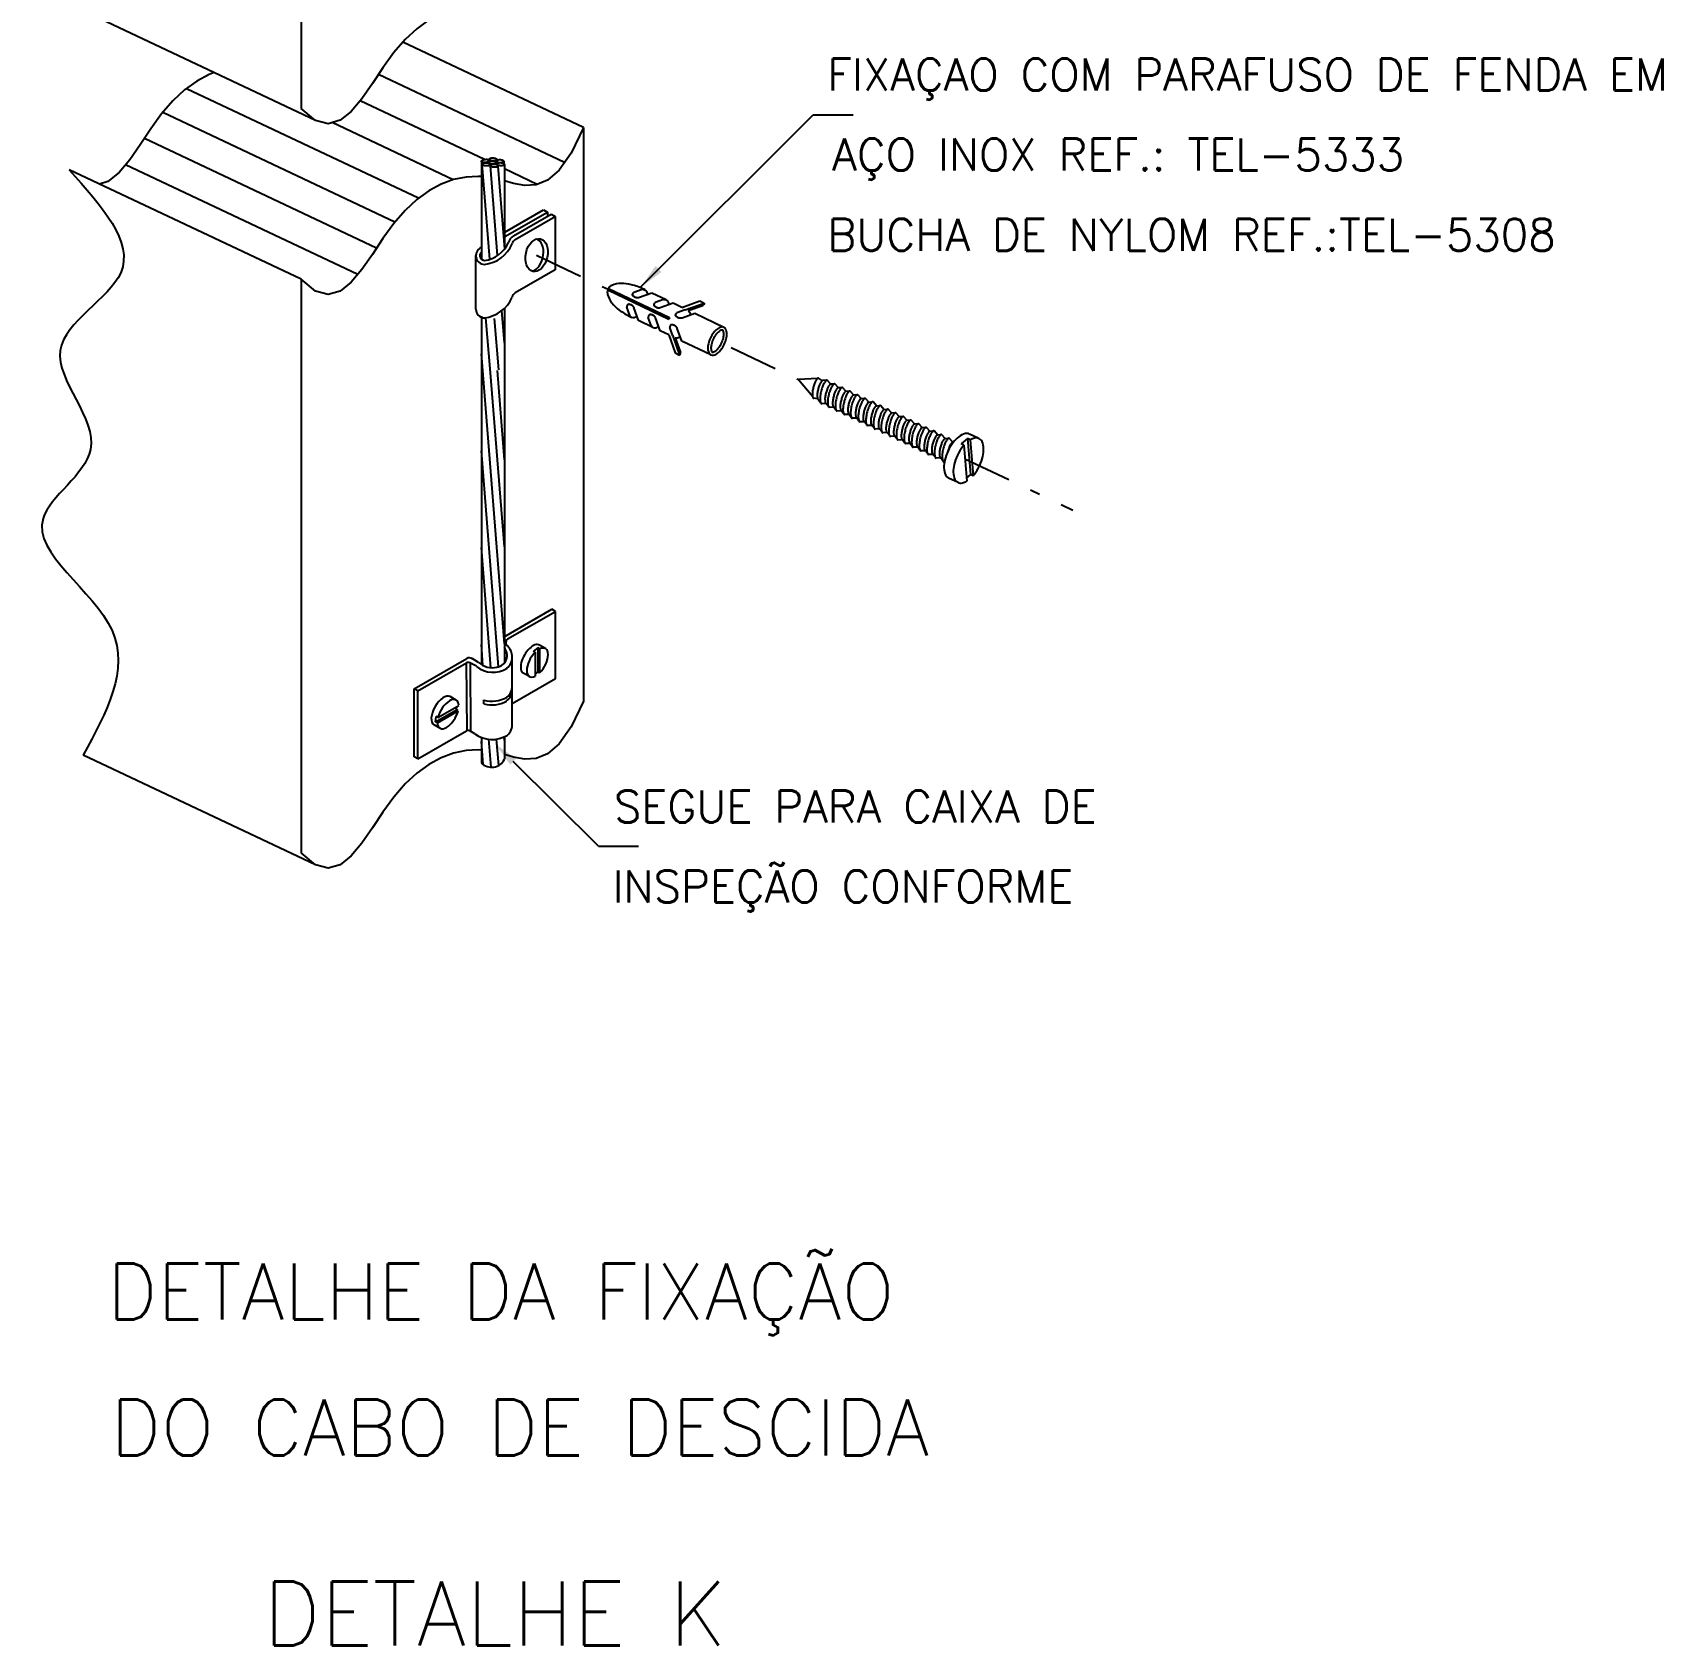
# Paper-space layout 'Layout4' of a CAD drawing. Header units: millimetres. Extents: x 16 to 267, y 19 to 196.
# Drawn here: x 191.63 to 208.44, y 100.01 to 116.65 of the extents above; entities that cross this region are included whole.
import ezdxf
from ezdxf.enums import TextEntityAlignment as Align

# ---------------------------------------------------------------- set-up
doc = ezdxf.new("R2010")
doc.units = ezdxf.units.MM
doc.linetypes.add('DASHDOT', pattern=[1, 0.5, -0.25, 0, -0.25])
for name, color, linetype in [('C01', 1, 'Continuous'), ('C02', 42, 'Continuous'), ('C03', 7, 'Continuous'), ('C04', 5, 'Continuous'), ('C05', 4, 'Continuous')]:
    doc.layers.add(name, color=color, linetype=linetype)
doc.styles.add('100CL', font='romans.shx', dxfattribs={"height": 25})
doc.styles.add('140CL', font='romans.shx', dxfattribs={"height": 100})
doc.styles.add('80CL', font='romans.shx', dxfattribs={"height": 2})

psp = doc.layouts.new('Layout4')

# ---------------------------------------------------------------- linework, layer by layer
at = {"layer": 'C01'}
for p, q in [((197.119, 115.306), (195.199, 116.213)), ((195.612, 114.937), (193.218, 116.067)), ((195.369, 114.692), (192.975, 115.822)), ((196.291, 115.337), (195.01, 115.941)), ((195.97, 115.128), (194.723, 115.717)), ((195.179, 114.421), (192.785, 115.552)), ((196.332, 115.309), (196.332, 115.3)), ((196.34, 115.34), (196.34, 115.331)), ((196.34, 115.32), (196.34, 115.318)), ((196.34, 115.299), (196.34, 115.297)), ((196.408, 115.321), (196.408, 115.314)), ((196.415, 115.306), (196.415, 115.286)), ((196.491, 115.318), (196.491, 115.296)), ((194.987, 114.152), (192.592, 115.282)), ((196.348, 114.308), (196.27, 115.29)), ((196.352, 115.286), (196.352, 115.275)), ((196.427, 114.345), (196.353, 115.272)), ((196.502, 114.416), (196.434, 115.267)), ((196.837, 115.079), (196.499, 115.239)), ((196.501, 114.586), (196.902, 114.818)), ((196.501, 114.541), (196.942, 114.795)), ((196.902, 114.818), (196.942, 114.795)), ((196.942, 114.795), (196.942, 114.749)), ((196.593, 114.548), (196.981, 114.772)), ((196.609, 114.511), (197.021, 114.749)), ((196.981, 114.772), (197.021, 114.749)), ((196.353, 113.135), (196.308, 113.705)), ((196.439, 113.166), (196.397, 113.698)), ((196.499, 113.446), (196.472, 113.779)), ((196.498, 110.342), (196.26, 113.332)), ((196.499, 111.341), (196.355, 113.136)), ((196.499, 112.238), (196.425, 113.161)), ((196.438, 110.103), (196.26, 112.333)), ((196.359, 110.095), (196.26, 111.333)), ((196.277, 110.117), (196.26, 110.333)), ((196.843, 110.298), (196.797, 110.265)), ((196.815, 110.254), (196.797, 110.265)), ((196.861, 110.288), (196.843, 110.298)), ((196.843, 110.298), (196.843, 110.052)), ((196.861, 110.288), (196.861, 110.042)), ((196.115, 109.447), (196.106, 110.146)), ((196.152, 109.44), (196.148, 110.14)), ((196.815, 110.254), (196.815, 110.009)), ((196.843, 110.052), (196.815, 110.032)), ((196.861, 110.042), (196.843, 110.052)), ((196.285, 109.723), (196.285, 109.762)), ((195.789, 109.535), (196.003, 109.659)), ((195.789, 109.535), (195.795, 109.593)), ((195.813, 109.582), (195.795, 109.593)), ((195.807, 109.525), (196.021, 109.649)), ((195.813, 109.582), (196.027, 109.706)), ((196.003, 109.659), (196.007, 109.694)), ((196.021, 109.649), (196.003, 109.659)), ((195.807, 109.525), (195.789, 109.535)), ((196.279, 109.096), (196.26, 109.334)), ((196.361, 109.068), (196.338, 109.356)), ((196.439, 109.087), (196.417, 109.357)), ((196.498, 109.343), (196.495, 109.381))]:
    psp.add_line(p, q, dxfattribs=at)
at = {"layer": 'C01', "linetype": 'DASHDOT'}
for p, q in [((196.83, 114.35), (197.567, 113.999)), ((198.837, 113.396), (199.531, 113.066)), ((201.247, 112.25), (202.361, 111.721))]:
    psp.add_line(p, q, dxfattribs=at)
at = {"layer": 'C01'}
for points in [[(196.26, 115.318, -0.207457), (196.262, 115.323, -0.095933), (196.271, 115.331, -0.052726), (196.283, 115.335, -0.039847), (196.3, 115.338, -0.039847), (196.317, 115.339, -0.052726), (196.329, 115.336, -0.095933), (196.34, 115.331, -0.207457), (196.342, 115.326, -0.207457), (196.341, 115.321, -0.095933), (196.332, 115.314, -0.052726), (196.32, 115.309, -0.039847), (196.303, 115.306, -0.039847), (196.286, 115.306, -0.052726), (196.273, 115.308, -0.095933), (196.263, 115.313, -0.207457)], [(196.27, 115.289, -0.207457), (196.272, 115.294, -0.095933), (196.282, 115.3, -0.052726), (196.295, 115.302, -0.039847), (196.312, 115.303, -0.039847), (196.329, 115.301, -0.052726), (196.341, 115.297, -0.095933), (196.35, 115.29, -0.207457), (196.352, 115.285, -0.207457), (196.35, 115.28, -0.095933), (196.34, 115.274, -0.052726), (196.327, 115.271, -0.039847), (196.31, 115.271, -0.039847), (196.293, 115.273, -0.052726), (196.281, 115.277, -0.095933), (196.272, 115.284, -0.207457)], [(196.332, 115.309, -0.207457), (196.334, 115.314, -0.095933), (196.344, 115.32, -0.052726), (196.357, 115.323, -0.039847), (196.374, 115.324, -0.039847), (196.391, 115.321, -0.052726), (196.403, 115.318, -0.095933), (196.413, 115.311, -0.207457), (196.415, 115.306, -0.207457), (196.412, 115.301, -0.095933), (196.402, 115.295, -0.052726), (196.389, 115.292, -0.039847), (196.372, 115.291, -0.039847), (196.356, 115.294, -0.052726), (196.343, 115.297, -0.095933), (196.334, 115.304, -0.207457)], [(196.352, 115.275, -0.207457), (196.355, 115.28, -0.095933), (196.365, 115.286, -0.052726), (196.378, 115.289, -0.039847), (196.394, 115.289, -0.039847), (196.411, 115.287, -0.052726), (196.424, 115.283, -0.095933), (196.433, 115.277, -0.207457), (196.435, 115.271, -0.207457), (196.433, 115.266, -0.095933), (196.422, 115.261, -0.052726), (196.41, 115.258, -0.039847), (196.393, 115.257, -0.039847), (196.376, 115.259, -0.052726), (196.364, 115.263, -0.095933), (196.354, 115.27, -0.207457)]]:
    psp.add_lwpolyline(points, format="xyb", close=True, dxfattribs=at)
for points in [[(196.34, 115.34, -0.207457), (196.343, 115.345, -0.095933), (196.353, 115.351, -0.052726), (196.365, 115.353, -0.039847), (196.382, 115.354, -0.039847), (196.399, 115.352, -0.052726), (196.411, 115.348, -0.095933), (196.421, 115.341, -0.207457), (196.423, 115.336, -0.130458), (196.422, 115.333, -0.095933)], [(196.409, 115.325, -0.049151), (196.398, 115.322, -0.039847), (196.381, 115.322, -0.039847), (196.364, 115.324, -0.052726), (196.352, 115.328, -0.095933), (196.342, 115.335, -0.207457), (196.34, 115.34, -0.207457)], [(196.408, 115.321, -0.207457), (196.411, 115.327, -0.095933), (196.421, 115.332, -0.052726), (196.434, 115.335, -0.039847), (196.451, 115.336, -0.039847), (196.467, 115.334, -0.052726), (196.48, 115.33, -0.095933), (196.489, 115.323, -0.207457), (196.491, 115.318, -0.207457), (196.489, 115.313, -0.095933), (196.479, 115.307, -0.052726), (196.466, 115.304, -0.001764), (196.465, 115.304, -0.039847)], [(196.442, 115.304, -0.023019), (196.432, 115.306, -0.052726), (196.42, 115.31, -0.095933), (196.41, 115.316, -0.207457), (196.408, 115.321, -0.207457)], [(196.416, 115.29, -0.207457), (196.418, 115.295, -0.095933), (196.429, 115.301, -0.052726), (196.441, 115.304, -0.039847), (196.458, 115.305, -0.039847), (196.475, 115.302, -0.052726), (196.487, 115.299, -0.095933), (196.497, 115.292, -0.207457), (196.499, 115.287, -0.207457), (196.496, 115.282, -0.095933), (196.486, 115.276, -0.052726), (196.474, 115.273, -0.039847), (196.457, 115.272, -0.039847), (196.44, 115.275, -0.027092), (196.433, 115.276, -0.095933)], [(196.418, 115.285, -0.1939), (196.416, 115.29, -0.207457)], [(199.738, 113.082, 0.24548), (199.728, 113.079, 0.082009), (199.709, 113.056, 0.04047), (199.696, 113.027, 0.029714), (199.683, 112.985, 0.029714), (199.675, 112.942, 0.04047), (199.674, 112.91, 0.082009), (199.68, 112.881, 0.24548), (199.688, 112.874, 0.24548)], [(199.784, 113.056, 0.24548), (199.775, 113.054, 0.082009), (199.757, 113.032, 0.04047), (199.744, 113.004, 0.029714), (199.732, 112.963, 0.029714), (199.724, 112.922, 0.04047), (199.723, 112.891, 0.082009), (199.729, 112.864, 0.24548), (199.737, 112.857, 0.24548)], [(199.828, 113.06, 0.24548), (199.816, 113.057, 0.082009), (199.795, 113.03, 0.04047), (199.779, 112.996, 0.029714), (199.764, 112.947, 0.029714), (199.755, 112.896, 0.04047), (199.753, 112.858, 0.082009), (199.761, 112.825, 0.24548), (199.77, 112.817, 0.24548)], [(199.865, 113.018, 0.24548), (199.855, 113.015, 0.082009), (199.838, 112.993, 0.04047), (199.825, 112.965, 0.029714), (199.812, 112.925, 0.029714), (199.805, 112.884, 0.04047), (199.804, 112.853, 0.082009), (199.81, 112.825, 0.24548), (199.817, 112.819, 0.24548)], [(199.906, 113.022, 0.24548), (199.895, 113.02, 0.082009), (199.873, 112.993, 0.04047), (199.857, 112.959, 0.029714), (199.842, 112.909, 0.029714), (199.833, 112.859, 0.04047), (199.832, 112.821, 0.082009), (199.839, 112.787, 0.24548), (199.848, 112.78, 0.24548)], [(199.943, 112.98, 0.24548), (199.934, 112.978, 0.082009), (199.916, 112.956, 0.04047), (199.903, 112.928, 0.029714), (199.891, 112.888, 0.029714), (199.884, 112.846, 0.04047), (199.883, 112.815, 0.082009), (199.889, 112.788, 0.24548), (199.896, 112.781, 0.24548)], [(199.985, 112.985, 0.24548), (199.973, 112.982, 0.082009), (199.952, 112.955, 0.04047), (199.936, 112.921, 0.029714), (199.921, 112.872, 0.029714), (199.912, 112.821, 0.04047), (199.911, 112.784, 0.082009), (199.918, 112.75, 0.24548), (199.927, 112.742, 0.24548)], [(200.064, 112.948, 0.24548), (200.052, 112.945, 0.082009), (200.03, 112.918, 0.04047), (200.015, 112.884, 0.029714), (200, 112.835, 0.029714), (199.991, 112.784, 0.04047), (199.989, 112.746, 0.082009), (199.997, 112.713, 0.24548), (200.006, 112.705, 0.24548)], [(200.022, 112.943, 0.24548), (200.013, 112.94, 0.082009), (199.995, 112.919, 0.04047), (199.982, 112.89, 0.029714), (199.97, 112.85, 0.029714), (199.962, 112.809, 0.04047), (199.961, 112.778, 0.082009), (199.967, 112.75, 0.24548), (199.975, 112.744, 0.24548)], [(200.101, 112.905, 0.24548), (200.091, 112.903, 0.082009), (200.074, 112.881, 0.04047), (200.061, 112.853, 0.029714), (200.048, 112.813, 0.029714), (200.041, 112.771, 0.04047), (200.04, 112.74, 0.082009), (200.046, 112.713, 0.24548), (200.053, 112.707, 0.24548)], [(200.142, 112.91, 0.24548), (200.131, 112.907, 0.082009), (200.109, 112.881, 0.04047), (200.093, 112.846, 0.029714), (200.078, 112.797, 0.029714), (200.069, 112.747, 0.04047), (200.068, 112.709, 0.082009), (200.075, 112.675, 0.24548), (200.084, 112.667, 0.24548)], [(200.179, 112.868, 0.24548), (200.17, 112.866, 0.082009), (200.152, 112.844, 0.04047), (200.139, 112.816, 0.029714), (200.127, 112.775, 0.029714), (200.12, 112.734, 0.04047), (200.119, 112.703, 0.082009), (200.124, 112.676, 0.24548), (200.132, 112.669, 0.24548)], [(200.221, 112.873, 0.24548), (200.209, 112.87, 0.082009), (200.188, 112.843, 0.04047), (200.172, 112.809, 0.029714), (200.157, 112.76, 0.029714), (200.148, 112.709, 0.04047), (200.147, 112.671, 0.082009), (200.154, 112.638, 0.24548), (200.163, 112.63, 0.24548)], [(200.258, 112.831, 0.24548), (200.248, 112.828, 0.082009), (200.231, 112.806, 0.04047), (200.218, 112.778, 0.029714), (200.206, 112.738, 0.029714), (200.198, 112.697, 0.04047), (200.197, 112.666, 0.082009), (200.203, 112.638, 0.24548), (200.211, 112.632, 0.24548)], [(200.3, 112.836, 0.24548), (200.288, 112.833, 0.082009), (200.266, 112.806, 0.04047), (200.251, 112.772, 0.029714), (200.236, 112.722, 0.029714), (200.227, 112.672, 0.04047), (200.225, 112.634, 0.082009), (200.233, 112.601, 0.24548), (200.242, 112.593, 0.24548)], [(200.337, 112.793, 0.24548), (200.327, 112.791, 0.082009), (200.309, 112.769, 0.04047), (200.296, 112.741, 0.029714), (200.284, 112.701, 0.029714), (200.277, 112.659, 0.04047), (200.276, 112.628, 0.082009), (200.282, 112.601, 0.24548), (200.289, 112.594, 0.24548)], [(200.378, 112.798, 0.24548), (200.367, 112.795, 0.082009), (200.345, 112.769, 0.04047), (200.329, 112.734, 0.029714), (200.314, 112.685, 0.029714), (200.305, 112.634, 0.04047), (200.304, 112.597, 0.082009), (200.311, 112.563, 0.24548), (200.32, 112.555, 0.24548)], [(200.415, 112.756, 0.24548), (200.406, 112.754, 0.082009), (200.388, 112.732, 0.04047), (200.375, 112.704, 0.029714), (200.363, 112.663, 0.029714), (200.356, 112.622, 0.04047), (200.355, 112.591, 0.082009), (200.36, 112.563, 0.24548), (200.368, 112.557, 0.24548)], [(200.457, 112.761, 0.24548), (200.445, 112.758, 0.082009), (200.424, 112.731, 0.04047), (200.408, 112.697, 0.029714), (200.393, 112.648, 0.029714), (200.384, 112.597, 0.04047), (200.383, 112.559, 0.082009), (200.39, 112.526, 0.24548), (200.399, 112.518, 0.24548)], [(200.494, 112.719, 0.24548), (200.484, 112.716, 0.082009), (200.467, 112.694, 0.04047), (200.454, 112.666, 0.029714), (200.442, 112.626, 0.029714), (200.434, 112.585, 0.04047), (200.433, 112.554, 0.082009), (200.439, 112.526, 0.24548), (200.447, 112.52, 0.24548)], [(200.536, 112.723, 0.24548), (200.524, 112.72, 0.082009), (200.502, 112.694, 0.04047), (200.486, 112.66, 0.029714), (200.472, 112.61, 0.029714), (200.463, 112.56, 0.04047), (200.461, 112.522, 0.082009), (200.468, 112.488, 0.24548), (200.478, 112.48, 0.24548)], [(200.573, 112.681, 0.24548), (200.563, 112.679, 0.082009), (200.545, 112.657, 0.04047), (200.532, 112.629, 0.029714), (200.52, 112.589, 0.029714), (200.513, 112.547, 0.04047), (200.512, 112.516, 0.082009), (200.518, 112.489, 0.24548), (200.525, 112.482, 0.24548)], [(200.614, 112.686, 0.24548), (200.603, 112.683, 0.082009), (200.581, 112.656, 0.04047), (200.565, 112.622, 0.029714), (200.55, 112.573, 0.029714), (200.541, 112.522, 0.04047), (200.54, 112.485, 0.082009), (200.547, 112.451, 0.24548), (200.556, 112.443, 0.24548)], [(200.651, 112.644, 0.24548), (200.642, 112.641, 0.082009), (200.624, 112.62, 0.04047), (200.611, 112.591, 0.029714), (200.599, 112.551, 0.029714), (200.592, 112.51, 0.04047), (200.59, 112.479, 0.082009), (200.596, 112.451, 0.24548), (200.604, 112.445, 0.24548)], [(200.693, 112.649, 0.24548), (200.681, 112.646, 0.082009), (200.66, 112.619, 0.04047), (200.644, 112.585, 0.029714), (200.629, 112.536, 0.029714), (200.62, 112.485, 0.04047), (200.619, 112.447, 0.082009), (200.626, 112.414, 0.24548), (200.635, 112.406, 0.24548)], [(200.772, 112.611, 0.24548), (200.76, 112.608, 0.082009), (200.738, 112.582, 0.04047), (200.722, 112.547, 0.029714), (200.707, 112.498, 0.029714), (200.699, 112.448, 0.04047), (200.697, 112.41, 0.082009), (200.704, 112.376, 0.24548), (200.713, 112.368, 0.24548)], [(200.73, 112.606, 0.24548), (200.72, 112.604, 0.082009), (200.703, 112.582, 0.04047), (200.69, 112.554, 0.029714), (200.678, 112.514, 0.029714), (200.67, 112.472, 0.04047), (200.669, 112.441, 0.082009), (200.675, 112.414, 0.24548), (200.682, 112.407, 0.24548)], [(200.809, 112.569, 0.24548), (200.799, 112.567, 0.082009), (200.781, 112.545, 0.04047), (200.768, 112.517, 0.029714), (200.756, 112.476, 0.029714), (200.749, 112.435, 0.04047), (200.748, 112.404, 0.082009), (200.754, 112.377, 0.24548), (200.761, 112.37, 0.24548)], [(200.85, 112.574, 0.24548), (200.838, 112.571, 0.082009), (200.817, 112.544, 0.04047), (200.801, 112.51, 0.029714), (200.786, 112.461, 0.029714), (200.777, 112.41, 0.04047), (200.776, 112.372, 0.082009), (200.783, 112.339, 0.24548), (200.792, 112.331, 0.24548)], [(200.887, 112.532, 0.24548), (200.878, 112.529, 0.082009), (200.86, 112.507, 0.04047), (200.847, 112.479, 0.029714), (200.835, 112.439, 0.029714), (200.827, 112.398, 0.04047), (200.826, 112.367, 0.082009), (200.832, 112.339, 0.24548), (200.84, 112.333, 0.24548)], [(200.929, 112.537, 0.24548), (200.917, 112.534, 0.082009), (200.896, 112.507, 0.04047), (200.88, 112.473, 0.029714), (200.865, 112.423, 0.029714), (200.856, 112.373, 0.04047), (200.855, 112.335, 0.082009), (200.862, 112.302, 0.24548), (200.871, 112.294, 0.24548)], [(200.966, 112.494, 0.24548), (200.956, 112.492, 0.082009), (200.939, 112.47, 0.04047), (200.926, 112.442, 0.029714), (200.913, 112.402, 0.029714), (200.906, 112.36, 0.04047), (200.905, 112.329, 0.082009), (200.911, 112.302, 0.24548), (200.918, 112.295, 0.24548)], [(201.007, 112.499, 0.24548), (200.996, 112.496, 0.082009), (200.974, 112.47, 0.04047), (200.958, 112.435, 0.029714), (200.943, 112.386, 0.029714), (200.934, 112.335, 0.04047), (200.933, 112.298, 0.082009), (200.94, 112.264, 0.24548), (200.949, 112.256, 0.24548)], [(201.045, 112.457, 0.24548), (201.035, 112.455, 0.082009), (201.017, 112.433, 0.04047), (201.004, 112.405, 0.029714), (200.992, 112.364, 0.029714), (200.985, 112.323, 0.04047), (200.984, 112.292, 0.082009), (200.99, 112.264, 0.24548), (200.997, 112.258, 0.24548)], [(201.086, 112.462, 0.24548), (201.074, 112.459, 0.082009), (201.053, 112.432, 0.04047), (201.037, 112.398, 0.029714), (201.022, 112.349, 0.029714), (201.013, 112.298, 0.04047), (201.012, 112.26, 0.082009), (201.019, 112.227, 0.24548), (201.028, 112.219, 0.24548)], [(201.123, 112.42, 0.24548), (201.114, 112.417, 0.082009), (201.096, 112.395, 0.04047), (201.083, 112.367, 0.029714), (201.071, 112.327, 0.000336), (201.071, 112.326, 0.04047)]]:
    psp.add_lwpolyline(points, format="xyb", dxfattribs=at)
for centre, radius, start, end in [((196.257, 114.6), 0.347, 275.7495, 337.6191), ((196.253, 114.605), 0.312, 277.3115, 335.6913), ((196.653, 114.444), 0.12, 119.9976, 164.3596), ((196.653, 114.446), 0.0786, 124.377, 164.3596), ((196.295, 114.346), 0.0914, 110.0843, 267.4896), ((196.295, 114.346), 0.0503, 128.6374, 290.8725), ((196.37, 110.051), 0.302, 253.5658, 300.9363), ((196.37, 110.004), 0.294, 253.248, 300.7267), ((196.437, 109.866), 0.141, 305.9941, 4.2968), ((196.445, 109.898), 0.132, 305.9941, 4.2968)]:
    psp.add_arc(centre, radius, start, end, dxfattribs=at)
at = {"layer": 'C02', "color": 2}
for p, q in [((194.403, 121.779), (194.403, 115.862)), ((194.403, 114.101), (194.403, 108.185))]:
    psp.add_line(p, q, dxfattribs=at)
at = {"layer": 'C02'}
for p, q in [((194.549, 115.74), (192.154, 116.87)), ((197.315, 115.666), (195.45, 116.546)), ((197.315, 115.666), (197.315, 114.178)), ((197.903, 114.02), (199.682, 115.797)), ((199.682, 115.797), (200.095, 115.797)), ((196.26, 115.318), (196.26, 114.31)), ((194.403, 114.101), (192.009, 115.231)), ((196.499, 115.288), (196.499, 114.452)), ((197.021, 114.749), (197.021, 114.198)), ((196.204, 113.794), (196.204, 114.346)), ((197.021, 114.198), (196.609, 113.96)), ((197.315, 114.178), (197.315, 109.749)), ((197.563, 113.991), (198.195, 113.691)), ((197.571, 114.007), (198.202, 113.707)), ((197.918, 113.997), (197.832, 113.966)), ((198.017, 113.959), (197.882, 113.911)), ((198.165, 113.889), (198.017, 113.959)), ((196.499, 113.802), (196.499, 113.188)), ((197.79, 113.728), (197.76, 113.814)), ((197.882, 113.675), (197.834, 113.811)), ((198.14, 113.891), (198.054, 113.861)), ((198.239, 113.854), (198.103, 113.806)), ((198.328, 113.811), (198.239, 113.854)), ((198.361, 113.786), (198.276, 113.756)), ((198.328, 113.811), (198.514, 113.878)), ((198.361, 113.786), (198.559, 113.856)), ((198.394, 113.779), (198.544, 113.832)), ((198.514, 113.878), (198.559, 113.856)), ((196.26, 113.72), (196.26, 113.102)), ((198.03, 113.605), (197.882, 113.675)), ((198.012, 113.623), (197.982, 113.708)), ((198.104, 113.57), (198.056, 113.705)), ((198.202, 113.707), (198.195, 113.691)), ((198.462, 113.748), (198.33, 113.701)), ((198.762, 113.605), (198.462, 113.748)), ((198.193, 113.527), (198.104, 113.57)), ((198.193, 113.527), (198.259, 113.341)), ((198.234, 113.517), (198.203, 113.603)), ((198.234, 113.517), (198.304, 113.32)), ((198.26, 113.497), (198.313, 113.347)), ((198.327, 113.464), (198.28, 113.595)), ((198.627, 113.321), (198.327, 113.464)), ((198.259, 113.341), (198.304, 113.32)), ((196.499, 113.188), (196.498, 110.143)), ((196.26, 113.102), (196.26, 110.126)), ((199.727, 113.079), (199.53, 113.066)), ((199.53, 113.066), (199.677, 112.893)), ((199.777, 113.055), (199.738, 113.082)), ((199.82, 113.059), (199.784, 113.056)), ((199.865, 113.018), (199.828, 113.06)), ((199.897, 113.021), (199.865, 113.018)), ((199.943, 112.98), (199.906, 113.022)), ((199.975, 112.983), (199.943, 112.98)), ((200.022, 112.943), (199.985, 112.985)), ((200.054, 112.946), (200.022, 112.943)), ((200.101, 112.905), (200.064, 112.948)), ((199.727, 112.868), (199.688, 112.874)), ((199.737, 112.857), (199.759, 112.83)), ((199.817, 112.819), (199.77, 112.817)), ((199.839, 112.789), (199.817, 112.819)), ((199.896, 112.781), (199.848, 112.78)), ((199.917, 112.751), (199.896, 112.781)), ((200.133, 112.909), (200.101, 112.905)), ((200.179, 112.868), (200.142, 112.91)), ((200.211, 112.871), (200.179, 112.868)), ((200.258, 112.831), (200.221, 112.873)), ((200.29, 112.834), (200.258, 112.831)), ((200.337, 112.793), (200.3, 112.836)), ((200.369, 112.797), (200.337, 112.793)), ((200.415, 112.756), (200.378, 112.798)), ((199.975, 112.744), (199.927, 112.742)), ((199.996, 112.714), (199.975, 112.744)), ((200.053, 112.707), (200.006, 112.705)), ((200.075, 112.677), (200.053, 112.707)), ((200.132, 112.669), (200.084, 112.667)), ((200.153, 112.639), (200.132, 112.669)), ((200.211, 112.632), (200.163, 112.63)), ((200.232, 112.602), (200.211, 112.632)), ((200.447, 112.759), (200.415, 112.756)), ((200.494, 112.719), (200.457, 112.761)), ((200.526, 112.722), (200.494, 112.719)), ((200.573, 112.681), (200.536, 112.723)), ((200.604, 112.684), (200.573, 112.681)), ((200.651, 112.644), (200.614, 112.686)), ((200.683, 112.647), (200.651, 112.644)), ((200.73, 112.606), (200.693, 112.649)), ((200.762, 112.61), (200.73, 112.606)), ((200.809, 112.569), (200.772, 112.611)), ((200.289, 112.594), (200.242, 112.593)), ((200.311, 112.565), (200.289, 112.594)), ((200.368, 112.557), (200.32, 112.555)), ((200.389, 112.527), (200.368, 112.557)), ((200.447, 112.52), (200.399, 112.518)), ((200.468, 112.49), (200.447, 112.52)), ((200.525, 112.482), (200.478, 112.48)), ((200.547, 112.452), (200.525, 112.482)), ((200.604, 112.445), (200.556, 112.443)), ((200.625, 112.415), (200.604, 112.445)), ((200.84, 112.572), (200.809, 112.569)), ((200.887, 112.532), (200.85, 112.574)), ((200.919, 112.535), (200.887, 112.532)), ((200.966, 112.494), (200.929, 112.537)), ((200.998, 112.498), (200.966, 112.494)), ((201.045, 112.457), (201.007, 112.499)), ((201.076, 112.46), (201.045, 112.457)), ((201.123, 112.42), (201.086, 112.462)), ((201.273, 112.459), (201.208, 112.403)), ((201.302, 112.445), (201.273, 112.459)), ((201.273, 112.459), (201.303, 112.088)), ((201.392, 112.459), (201.295, 112.505)), ((201.302, 112.445), (201.331, 112.075)), ((200.682, 112.407), (200.635, 112.406)), ((200.704, 112.378), (200.682, 112.407)), ((200.761, 112.37), (200.713, 112.368)), ((200.783, 112.34), (200.761, 112.37)), ((200.84, 112.333), (200.792, 112.331)), ((200.861, 112.303), (200.84, 112.333)), ((200.918, 112.295), (200.871, 112.294)), ((200.94, 112.266), (200.918, 112.295)), ((201.236, 112.389), (201.208, 112.403)), ((201.236, 112.389), (201.266, 112.019)), ((200.997, 112.258), (200.949, 112.256)), ((201.019, 112.228), (200.997, 112.258)), ((201.176, 112.005), (201.079, 112.051)), ((201.303, 112.088), (201.263, 112.054)), ((201.331, 112.075), (201.303, 112.088)), ((196.494, 110.413), (196.987, 110.697)), ((196.53, 110.391), (197.024, 110.676)), ((197.024, 110.676), (196.987, 110.697)), ((197.024, 109.979), (197.024, 110.676)), ((196.921, 110.292), (196.86, 110.328)), ((195.567, 109.878), (196.109, 110.19)), ((195.605, 109.857), (196.106, 110.146)), ((196.209, 110.109), (196.154, 110.139)), ((196.23, 110.149), (196.166, 110.188)), ((196.578, 109.494), (196.578, 110.202)), ((197.024, 109.979), (196.578, 109.721)), ((196.755, 110.004), (196.693, 110.04)), ((195.567, 109.177), (195.567, 109.878)), ((195.605, 109.857), (195.568, 109.878)), ((195.605, 109.156), (195.605, 109.857)), ((196.001, 109.761), (195.939, 109.796)), ((195.605, 109.156), (196.106, 109.445)), ((195.833, 109.471), (195.772, 109.506)), ((196.192, 109.413), (196.143, 109.445)), ((196.26, 109.375), (196.26, 109.113)), ((196.498, 109.382), (196.498, 109.15)), ((194.549, 108.062), (192.154, 109.193)), ((195.605, 109.156), (195.567, 109.177)), ((197.468, 108.253), (196.589, 109.126)), ((197.468, 108.253), (197.88, 108.253))]:
    psp.add_line(p, q, dxfattribs=at)
for points in [[(196.26, 116.921), (196.229, 116.924), (196.102, 116.918), (195.974, 116.891), (195.846, 116.844), (195.719, 116.776), (195.595, 116.686), (195.473, 116.574), (195.357, 116.439), (195.245, 116.283), (195.137, 116.119), (195.029, 115.964), (194.919, 115.832), (194.804, 115.741), (194.682, 115.705), (194.549, 115.74), (194.403, 115.862)], [(193.505, 116.233), (193.452, 116.213), (193.325, 116.145), (193.2, 116.055), (193.079, 115.943), (192.962, 115.808), (192.851, 115.652), (192.743, 115.488), (192.635, 115.333), (192.525, 115.201), (192.41, 115.11), (192.321, 115.084)], [(197.315, 115.666), (197.186, 115.402), (197.063, 115.226), (196.943, 115.122), (196.825, 115.074), (196.708, 115.068), (196.591, 115.089), (196.499, 115.115)], [(196.26, 115.16), (196.229, 115.163), (196.102, 115.156), (195.974, 115.13), (195.846, 115.083), (195.719, 115.014), (195.595, 114.924), (195.473, 114.812), (195.357, 114.677), (195.245, 114.521), (195.137, 114.358), (195.029, 114.202), (194.919, 114.071), (194.804, 113.979), (194.682, 113.943), (194.549, 113.978), (194.403, 114.101)], [(197.887, 113.912), (197.883, 113.911), (197.88, 113.911), (197.877, 113.91), (197.874, 113.91), (197.872, 113.91), (197.87, 113.91), (197.868, 113.91), (197.866, 113.91), (197.865, 113.91), (197.863, 113.91), (197.862, 113.91), (197.86, 113.911), (197.859, 113.911), (197.858, 113.911), (197.857, 113.911), (197.856, 113.912), (197.854, 113.912), (197.853, 113.912), (197.852, 113.913), (197.851, 113.913), (197.849, 113.914), (197.848, 113.914), (197.847, 113.915), (197.845, 113.915), (197.844, 113.916), (197.843, 113.917), (197.842, 113.918), (197.84, 113.918), (197.839, 113.919), (197.838, 113.92), (197.836, 113.921), (197.835, 113.922), (197.834, 113.923), (197.833, 113.923), (197.832, 113.924), (197.831, 113.925), (197.83, 113.926), (197.828, 113.927), (197.827, 113.927), (197.827, 113.928), (197.826, 113.929), (197.825, 113.93), (197.824, 113.931), (197.823, 113.932), (197.822, 113.933), (197.822, 113.934), (197.821, 113.935), (197.821, 113.936), (197.82, 113.936), (197.82, 113.937), (197.82, 113.938), (197.819, 113.939), (197.819, 113.94), (197.819, 113.941), (197.819, 113.942), (197.819, 113.943), (197.819, 113.943), (197.819, 113.944), (197.819, 113.945), (197.82, 113.946), (197.82, 113.947), (197.82, 113.948), (197.821, 113.949), (197.821, 113.95), (197.822, 113.952), (197.822, 113.953), (197.823, 113.955), (197.824, 113.957), (197.826, 113.959), (197.827, 113.961), (197.83, 113.964), (197.832, 113.966)], [(197.837, 113.806), (197.835, 113.809), (197.833, 113.812), (197.831, 113.815), (197.83, 113.817), (197.828, 113.819), (197.827, 113.82), (197.826, 113.822), (197.825, 113.823), (197.824, 113.824), (197.823, 113.825), (197.822, 113.826), (197.821, 113.827), (197.82, 113.828), (197.819, 113.829), (197.818, 113.83), (197.817, 113.83), (197.816, 113.831), (197.815, 113.832), (197.814, 113.832), (197.813, 113.833), (197.811, 113.834), (197.81, 113.835), (197.809, 113.835), (197.808, 113.836), (197.806, 113.836), (197.805, 113.837), (197.803, 113.837), (197.802, 113.838), (197.801, 113.838), (197.799, 113.839), (197.798, 113.839), (197.796, 113.84), (197.795, 113.84), (197.794, 113.841), (197.792, 113.841), (197.791, 113.841), (197.79, 113.842), (197.788, 113.842), (197.787, 113.842), (197.786, 113.842), (197.784, 113.843), (197.783, 113.843), (197.782, 113.843), (197.781, 113.843), (197.78, 113.843), (197.779, 113.843), (197.777, 113.842), (197.776, 113.842), (197.775, 113.842), (197.775, 113.842), (197.774, 113.841), (197.773, 113.841), (197.772, 113.841), (197.771, 113.84), (197.771, 113.84), (197.77, 113.839), (197.769, 113.838), (197.769, 113.838), (197.768, 113.837), (197.768, 113.836), (197.767, 113.836), (197.766, 113.835), (197.766, 113.834), (197.765, 113.833), (197.764, 113.831), (197.764, 113.83), (197.763, 113.828), (197.762, 113.826), (197.761, 113.824), (197.761, 113.821), (197.76, 113.818), (197.76, 113.814)], [(198.109, 113.806), (198.105, 113.806), (198.102, 113.805), (198.099, 113.805), (198.096, 113.805), (198.093, 113.805), (198.091, 113.805), (198.089, 113.805), (198.088, 113.805), (198.086, 113.805), (198.085, 113.805), (198.083, 113.805), (198.082, 113.805), (198.081, 113.805), (198.08, 113.806), (198.079, 113.806), (198.077, 113.806), (198.076, 113.807), (198.075, 113.807), (198.074, 113.807), (198.072, 113.808), (198.071, 113.808), (198.07, 113.809), (198.068, 113.809), (198.067, 113.81), (198.066, 113.811), (198.064, 113.812), (198.063, 113.812), (198.062, 113.813), (198.061, 113.814), (198.059, 113.815), (198.058, 113.816), (198.057, 113.816), (198.056, 113.817), (198.054, 113.818), (198.053, 113.819), (198.052, 113.82), (198.051, 113.82), (198.05, 113.821), (198.049, 113.822), (198.048, 113.823), (198.047, 113.824), (198.046, 113.825), (198.046, 113.826), (198.045, 113.826), (198.044, 113.827), (198.043, 113.828), (198.043, 113.829), (198.042, 113.83), (198.042, 113.831), (198.042, 113.832), (198.041, 113.833), (198.041, 113.834), (198.041, 113.835), (198.041, 113.836), (198.041, 113.836), (198.041, 113.837), (198.041, 113.838), (198.041, 113.839), (198.041, 113.84), (198.041, 113.841), (198.042, 113.842), (198.042, 113.843), (198.042, 113.844), (198.043, 113.845), (198.043, 113.847), (198.044, 113.848), (198.045, 113.85), (198.046, 113.852), (198.047, 113.854), (198.049, 113.856), (198.051, 113.858), (198.054, 113.861)], [(198.559, 113.856), (198.558, 113.849), (198.553, 113.84), (198.544, 113.832)], [(198.058, 113.701), (198.057, 113.704), (198.055, 113.707), (198.053, 113.709), (198.052, 113.711), (198.05, 113.713), (198.049, 113.715), (198.048, 113.717), (198.046, 113.718), (198.045, 113.719), (198.044, 113.72), (198.043, 113.721), (198.042, 113.722), (198.042, 113.723), (198.041, 113.723), (198.04, 113.724), (198.039, 113.725), (198.038, 113.726), (198.037, 113.726), (198.035, 113.727), (198.034, 113.728), (198.033, 113.729), (198.032, 113.729), (198.031, 113.73), (198.029, 113.73), (198.028, 113.731), (198.026, 113.732), (198.025, 113.732), (198.024, 113.733), (198.022, 113.733), (198.021, 113.734), (198.019, 113.734), (198.018, 113.734), (198.016, 113.735), (198.015, 113.735), (198.014, 113.736), (198.012, 113.736), (198.011, 113.736), (198.01, 113.737), (198.009, 113.737), (198.007, 113.737), (198.006, 113.737), (198.005, 113.737), (198.004, 113.737), (198.002, 113.737), (198.001, 113.737), (198, 113.737), (197.999, 113.737), (197.998, 113.737), (197.997, 113.737), (197.996, 113.736), (197.995, 113.736), (197.994, 113.736), (197.994, 113.735), (197.993, 113.735), (197.992, 113.734), (197.992, 113.734), (197.991, 113.733), (197.99, 113.733), (197.99, 113.732), (197.989, 113.731), (197.989, 113.73), (197.988, 113.729), (197.987, 113.728), (197.987, 113.727), (197.986, 113.726), (197.985, 113.724), (197.984, 113.723), (197.984, 113.721), (197.983, 113.718), (197.982, 113.715), (197.982, 113.712), (197.982, 113.708)], [(198.28, 113.595), (198.278, 113.599), (198.276, 113.601), (198.275, 113.604), (198.273, 113.606), (198.272, 113.608), (198.27, 113.61), (198.269, 113.611), (198.268, 113.613), (198.267, 113.614), (198.266, 113.615), (198.265, 113.616), (198.264, 113.617), (198.263, 113.617), (198.262, 113.618), (198.261, 113.619), (198.26, 113.62), (198.259, 113.62), (198.258, 113.621), (198.257, 113.622), (198.256, 113.623), (198.255, 113.623), (198.253, 113.624), (198.252, 113.625), (198.251, 113.625), (198.249, 113.626), (198.248, 113.626), (198.247, 113.627), (198.245, 113.627), (198.244, 113.628), (198.242, 113.628), (198.241, 113.629), (198.24, 113.629), (198.238, 113.63), (198.237, 113.63), (198.235, 113.63), (198.234, 113.631), (198.233, 113.631), (198.232, 113.631), (198.23, 113.631), (198.229, 113.632), (198.228, 113.632), (198.226, 113.632), (198.225, 113.632), (198.224, 113.632), (198.223, 113.632), (198.222, 113.632), (198.221, 113.632), (198.22, 113.632), (198.219, 113.631), (198.218, 113.631), (198.217, 113.631), (198.216, 113.63), (198.215, 113.63), (198.215, 113.629), (198.214, 113.629), (198.213, 113.628), (198.213, 113.628), (198.212, 113.627), (198.211, 113.627), (198.211, 113.626), (198.21, 113.625), (198.21, 113.624), (198.209, 113.623), (198.208, 113.622), (198.208, 113.621), (198.207, 113.619), (198.206, 113.617), (198.205, 113.615), (198.205, 113.613), (198.204, 113.61), (198.204, 113.607), (198.203, 113.603)], [(198.33, 113.701), (198.326, 113.7), (198.323, 113.7), (198.32, 113.7), (198.317, 113.699), (198.315, 113.699), (198.313, 113.699), (198.311, 113.699), (198.309, 113.699), (198.308, 113.699), (198.306, 113.7), (198.305, 113.7), (198.304, 113.7), (198.302, 113.7), (198.301, 113.7), (198.3, 113.701), (198.299, 113.701), (198.298, 113.701), (198.296, 113.702), (198.295, 113.702), (198.294, 113.703), (198.293, 113.703), (198.291, 113.704), (198.29, 113.704), (198.289, 113.705), (198.287, 113.705), (198.286, 113.706), (198.285, 113.707), (198.283, 113.708), (198.282, 113.709), (198.281, 113.709), (198.28, 113.71), (198.278, 113.711), (198.277, 113.712), (198.276, 113.713), (198.275, 113.713), (198.274, 113.714), (198.273, 113.715), (198.272, 113.716), (198.271, 113.717), (198.27, 113.718), (198.269, 113.718), (198.268, 113.719), (198.267, 113.72), (198.266, 113.721), (198.266, 113.722), (198.265, 113.723), (198.264, 113.724), (198.264, 113.725), (198.264, 113.726), (198.263, 113.727), (198.263, 113.728), (198.263, 113.728), (198.263, 113.729), (198.262, 113.73), (198.262, 113.731), (198.262, 113.732), (198.262, 113.733), (198.263, 113.734), (198.263, 113.734), (198.263, 113.735), (198.263, 113.736), (198.264, 113.737), (198.264, 113.739), (198.264, 113.74), (198.265, 113.741), (198.266, 113.743), (198.266, 113.744), (198.268, 113.746), (198.269, 113.748), (198.271, 113.751), (198.273, 113.753), (198.276, 113.756)], [(198.304, 113.32), (198.31, 113.325), (198.313, 113.335), (198.313, 113.347)], [(197.315, 109.749), (197.186, 109.486), (197.063, 109.31), (196.943, 109.206), (196.825, 109.158), (196.708, 109.152), (196.591, 109.173), (196.498, 109.199)], [(196.26, 109.244), (196.229, 109.247), (196.102, 109.24), (195.974, 109.214), (195.846, 109.166), (195.719, 109.098), (195.595, 109.008), (195.473, 108.896), (195.357, 108.761), (195.245, 108.605), (195.137, 108.442), (195.029, 108.286), (194.919, 108.155), (194.804, 108.063), (194.682, 108.027), (194.549, 108.062), (194.403, 108.185)]]:
    psp.add_lwpolyline(points, dxfattribs=at)
for points in [[(197.563, 113.991, 0.153617), (197.562, 113.943, 0.102796), (197.607, 113.857, 0.062165), (197.683, 113.784, 0.048405), (197.799, 113.714, 0.005298), (197.813, 113.708, 0.062165)], [(197.948, 113.992, 0.005298), (197.934, 113.999, 0.048405), (197.807, 114.045, 0.062165), (197.702, 114.058, 0.102796), (197.607, 114.038, 0.153617), (197.571, 114.007, 0.181773)], [(197.918, 113.997, -0.021127), (197.921, 113.998, -0.170198)], [(197.921, 113.998, -0.138405), (197.943, 113.994, -0.174705)], [(197.943, 113.994, -0.174705), (197.963, 113.974, -0.074458), (197.973, 113.942, -0.064948)], [(198.137, 113.892, -0.174705), (198.165, 113.889, -0.174705)], [(198.14, 113.891, -0.021127), (198.143, 113.893, -0.170198)], [(198.165, 113.889, -0.174705), (198.185, 113.869, -0.074458), (198.194, 113.837, -0.064948)], [(197.788, 113.73, 0.174705), (197.808, 113.71, 0.174705)], [(197.79, 113.728, 0.021127), (197.791, 113.725, 0.170198)], [(197.808, 113.71, 0.174705), (197.836, 113.707, 0.074458), (197.867, 113.72, 0.064948)], [(198.01, 113.625, 0.174705), (198.03, 113.605, 0.174705)], [(198.012, 113.623, 0.021127), (198.013, 113.62, 0.170198)], [(198.394, 113.779, -0.122515), (198.406, 113.763, -0.074458), (198.416, 113.731, -0.064948)], [(198.03, 113.605, 0.174705), (198.058, 113.602, 0.074458), (198.089, 113.615, 0.064948)], [(198.26, 113.497, 0.122515), (198.28, 113.497, 0.074458), (198.311, 113.51, 0.064948)], [(201.295, 112.505, 0.174705), (201.25, 112.51, 0.104203), (201.183, 112.477, 0.064948), (201.126, 112.419, 0.051099), (201.073, 112.332, 0.051099), (201.039, 112.236, 0.064948), (201.03, 112.156, 0.104203), (201.047, 112.083, 0.174705), (201.079, 112.051, 0.174705)], [(201.331, 112.075, 0.016409), (201.344, 112.091, 0.051099), (201.397, 112.178, 0.051099), (201.431, 112.274, 0.064948), (201.44, 112.354, 0.104203), (201.423, 112.427, 0.174705), (201.392, 112.459, 0.174705), (201.347, 112.464, 0.06738), (201.302, 112.445, 0.064948)], [(201.236, 112.389, 0.016409), (201.223, 112.373, 0.051099), (201.17, 112.286, 0.051099), (201.136, 112.19, 0.064948), (201.127, 112.11, 0.104203), (201.144, 112.037, 0.174705), (201.176, 112.005, 0.174705)], [(201.176, 112.005, 0.174705), (201.221, 112, 0.06738), (201.266, 112.019, 0.064948)]]:
    psp.add_lwpolyline(points, format="xyb", dxfattribs=at)
for points in [[(198.627, 113.321, 0.174705), (198.655, 113.319, 0.104203), (198.697, 113.339, 0.064948), (198.732, 113.375, 0.051099), (198.765, 113.43, 0.051099), (198.786, 113.49, 0.064948), (198.792, 113.54, 0.104203), (198.781, 113.585, 0.174705), (198.762, 113.605, 0.174705), (198.733, 113.608, 0.104203), (198.692, 113.588, 0.064948), (198.656, 113.552, 0.051099), (198.623, 113.497, 0.051099), (198.602, 113.437, 0.064948), (198.596, 113.387, 0.104203), (198.607, 113.341, 0.174705)], [(198.64, 113.35, 0.174705), (198.647, 113.349, 0.104203), (198.677, 113.364, 0.064948), (198.707, 113.394, 0.051099), (198.737, 113.443, 0.051099), (198.756, 113.497, 0.064948), (198.761, 113.539, 0.104203), (198.753, 113.572, 0.174705), (198.748, 113.577, 0.174705), (198.741, 113.578, 0.104203), (198.711, 113.563, 0.064948), (198.681, 113.533, 0.051099), (198.651, 113.484, 0.051099), (198.632, 113.429, 0.064948), (198.628, 113.387, 0.104203), (198.635, 113.355, 0.174705)]]:
    psp.add_lwpolyline(points, format="xyb", close=True, dxfattribs=at)
for centre, radius, start, end in [((196.653, 113.895), 0.0786, 124.377, 164.3596), ((196.295, 113.794), 0.0914, 179.9976, 267.4896), ((196.247, 114.061), 0.361, 277.0395, 336.329), ((196.405, 110.221), 0.122, 277.7373, 42.5842), ((196.561, 110.353), 0.0488, 129.5255, 192.6409), ((196.561, 110.353), 0.0488, 192.6409, 225.727), ((196.428, 110.206), 0.151, 309.5122, 48.4523), ((196.123, 110.093), 0.0557, 56.3853, 108.1889), ((196.136, 110.147), 0.0507, 53.3076, 121.5048), ((196.379, 110.315), 0.268, 230.4995, 303.1737), ((196.374, 110.312), 0.217, 228.5836, 282.6166), ((196.123, 109.392), 0.0557, 56.3853, 108.1889), ((196.432, 109.509), 0.146, 309.957, 5.9172), ((196.371, 109.656), 0.302, 233.5356, 300.9363), ((196.366, 109.216), 0.148, 224.1539, 333.644)]:
    psp.add_arc(centre, radius, start, end, dxfattribs=at)
psp.add_ellipse((196.83, 114.35), major_axis=(0.039, 0.167), ratio=0.653949, dxfattribs=at)
for centre, major_axis, ratio, start_param, end_param in [((196.786, 114.35), (0.039, 0.167), 0.647033, 3.482658, 6.249758), ((196.776, 110.184), (0.083, 0.144), 0.500279, 0, 3.141593), ((196.838, 110.148), (0.083, 0.144), 0.500279, 4.209434, 6.927858), ((196.838, 110.148), (0.083, 0.144), 0.500279, 1.067604, 3.786429), ((195.855, 109.651), (-0.084, -0.145), 0.500279, 3.141593, 6.283185), ((195.917, 109.616), (-0.084, -0.145), 0.500279, 2.496756, 5.215581), ((195.917, 109.616), (-0.084, -0.145), 0.500279, -0.644673, 2.073751)]:
    psp.add_ellipse(centre, major_axis=major_axis, ratio=ratio, start_param=start_param, end_param=end_param, dxfattribs=at)
psp.add_spline([(192.009, 115.231), (192.541, 114.168), (191.918, 113.368), (192.23, 112.345), (191.74, 111.633), (192.452, 110.477), (192.154, 109.193)], degree=3, dxfattribs=at)
for points in [[(198.056, 114.237), (198.118, 114.176), (197.903, 114.02)], [(196.62, 109.157), (196.559, 109.095), (196.402, 109.309)]]:
    psp.add_solid(points, dxfattribs=at)

# ---------------------------------------------------------------- texts
at = {"layer": 'C03'}
for s, style, p in [('FIXAÇAO COM PARAFUSO DE FENDA EM ', '80CL', (199.827, 116.047)), ('AÇO INOX REF.: TEL-5333', '80CL', (199.879, 115.222)), ('BUCHA DE NYLOM REF.:TEL-5308', '80CL', (199.829, 114.396)), ('SEGUE PARA CAIXA DE', '100CL', (197.627, 108.498)), ('INSPEÇÃO CONFORME', '100CL', (197.613, 107.674))]:
    psp.add_text(s, height=0.33, dxfattribs=dict(at, style=style)).set_placement(p)
at = {"layer": 'C04', "color": 5, "style": '140CL'}
for s, p in [('DETALHE DA FIXAÇÃO ', (196.658, 103.199)), ('DO CABO DE DESCIDA', (196.658, 101.795))]:
    psp.add_text(s, height=0.5775, dxfattribs=at).set_placement(p, align=Align.BOTTOM_CENTER)
at = {"layer": 'C05', "style": '140CL'}
psp.add_text('DETALHE K', height=0.66, dxfattribs=at).set_placement((194.01, 100.01))

doc.saveas('drawing.dxf')
